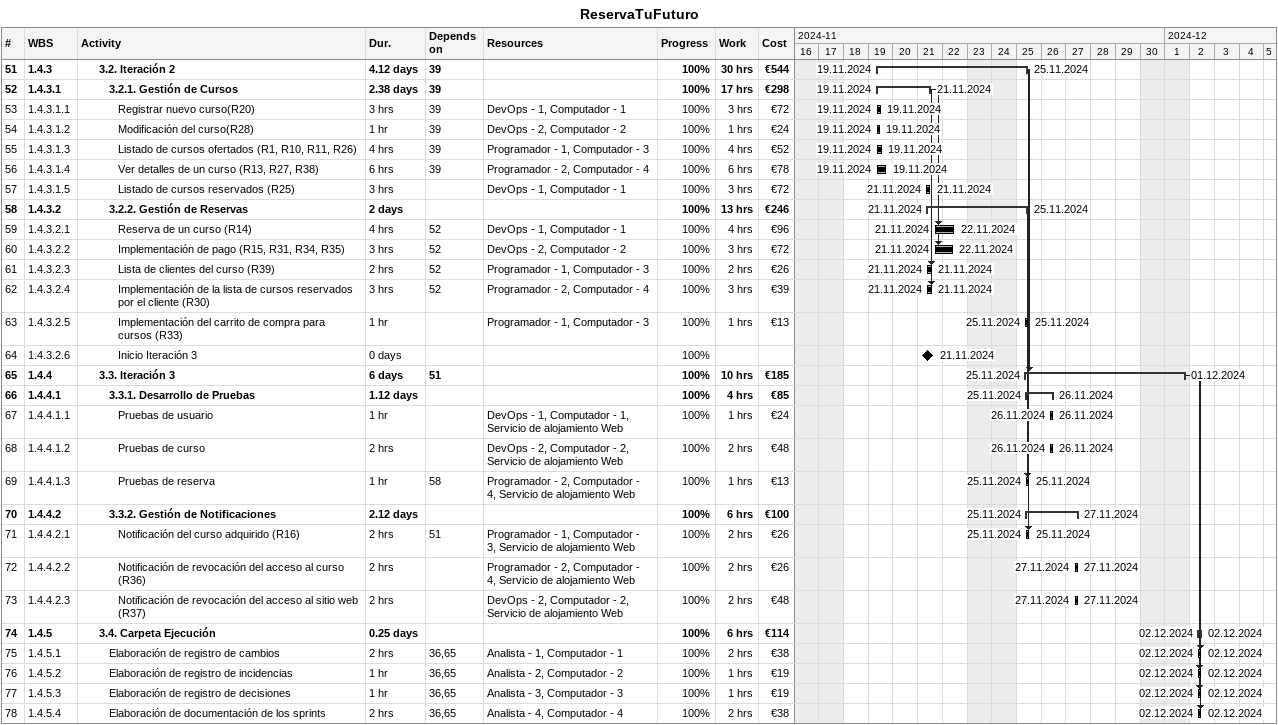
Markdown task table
ReservaTuFuturo

| ID | WBS | Task | Duration | Start | Finish | Predecessors | Resources | % complete | Work (h) | Cost (€) |
|---|---|---|---|---|---|---|---|---|---|---|
| 51 | 1.4.3 | **3.2. Iteración 2** | 4.12d | 2024-11-19 | 2024-11-25 | 39 |  | 100 | 30 | 544 |
| 52 | 1.4.3.1 | **3.2.1. Gestión de Cursos** | 2.38d | 2024-11-19 | 2024-11-21 | 39 |  | 100 | 17 | 298 |
| 53 | 1.4.3.1.1 | Registrar nuevo curso(R20) | 3h | 2024-11-19 | 2024-11-19 | 39 | DevOps - 1, Computador - 1 | 100 | 3 | 72 |
| 54 | 1.4.3.1.2 | Modificación del curso(R28) | 1h | 2024-11-19 | 2024-11-19 | 39 | DevOps - 2, Computador - 2 | 100 | 1 | 24 |
| 55 | 1.4.3.1.3 | Listado de cursos ofertados (R1, R10, R11, R26) | 4h | 2024-11-19 | 2024-11-19 | 39 | Programador - 1, Computador - 3 | 100 | 4 | 52 |
| 56 | 1.4.3.1.4 | Ver detalles de un curso (R13, R27, R38) | 6h | 2024-11-19 | 2024-11-19 | 39 | Programador - 2, Computador - 4 | 100 | 6 | 78 |
| 57 | 1.4.3.1.5 | Listado de cursos reservados (R25) | 3h | 2024-11-21 | 2024-11-21 |  | DevOps - 1, Computador - 1 | 100 | 3 | 72 |
| 58 | 1.4.3.2 | **3.2.2. Gestión de Reservas** | 2d | 2024-11-21 | 2024-11-25 |  |  | 100 | 13 | 246 |
| 59 | 1.4.3.2.1 | Reserva de un curso (R14) | 4h | 2024-11-21 | 2024-11-22 | 52 | DevOps - 1, Computador - 1 | 100 | 4 | 96 |
| 60 | 1.4.3.2.2 | Implementación de pago (R15, R31, R34, R35) | 3h | 2024-11-21 | 2024-11-22 | 52 | DevOps - 2, Computador - 2 | 100 | 3 | 72 |
| 61 | 1.4.3.2.3 | Lista de clientes del curso (R39) | 2h | 2024-11-21 | 2024-11-21 | 52 | Programador - 1, Computador - 3 | 100 | 2 | 26 |
| 62 | 1.4.3.2.4 | Implementación de la lista de cursos reservados por el cliente (R30) | 3h | 2024-11-21 | 2024-11-21 | 52 | Programador - 2, Computador - 4 | 100 | 3 | 39 |
| 63 | 1.4.3.2.5 | Implementación del carrito de compra para cursos (R33) | 1h | 2024-11-25 | 2024-11-25 |  | Programador - 1, Computador - 3 | 100 | 1 | 13 |
| 64 | 1.4.3.2.6 | Inicio Iteración 3 | 0d | 2024-11-21 | 2024-11-21 |  |  | 100 |  |  |
| 65 | 1.4.4 | **3.3. Iteración 3** | 6d | 2024-11-25 | 2024-12-01 | 51 |  | 100 | 10 | 185 |
| 66 | 1.4.4.1 | **3.3.1. Desarrollo de Pruebas** | 1.12d | 2024-11-25 | 2024-11-26 |  |  | 100 | 4 | 85 |
| 67 | 1.4.4.1.1 | Pruebas de usuario | 1h | 2024-11-26 | 2024-11-26 |  | DevOps - 1, Computador - 1, Servicio de alojamiento Web | 100 | 1 | 24 |
| 68 | 1.4.4.1.2 | Pruebas de curso | 2h | 2024-11-26 | 2024-11-26 |  | DevOps - 2, Computador - 2, Servicio de alojamiento Web | 100 | 2 | 48 |
| 69 | 1.4.4.1.3 | Pruebas de reserva | 1h | 2024-11-25 | 2024-11-25 | 58 | Programador - 2, Computador - 4, Servicio de alojamiento Web | 100 | 1 | 13 |
| 70 | 1.4.4.2 | **3.3.2. Gestión de Notificaciones** | 2.12d | 2024-11-25 | 2024-11-27 |  |  | 100 | 6 | 100 |
| 71 | 1.4.4.2.1 | Notificación del curso adquirido (R16) | 2h | 2024-11-25 | 2024-11-25 | 51 | Programador - 1, Computador - 3, Servicio de alojamiento Web | 100 | 2 | 26 |
| 72 | 1.4.4.2.2 | Notificación de revocación del acceso al curso (R36) | 2h | 2024-11-27 | 2024-11-27 |  | Programador - 2, Computador - 4, Servicio de alojamiento Web | 100 | 2 | 26 |
| 73 | 1.4.4.2.3 | Notificación de revocación del acceso al sitio web (R37) | 2h | 2024-11-27 | 2024-11-27 |  | DevOps - 2, Computador - 2, Servicio de alojamiento Web | 100 | 2 | 48 |
| 74 | 1.4.5 | **3.4. Carpeta Ejecución** | 0.25d | 2024-12-02 | 2024-12-02 |  |  | 100 | 6 | 114 |
| 75 | 1.4.5.1 | Elaboración de registro de cambios | 2h | 2024-12-02 | 2024-12-02 | 36, 65 | Analista - 1, Computador - 1 | 100 | 2 | 38 |
| 76 | 1.4.5.2 | Elaboración de registro de incidencias | 1h | 2024-12-02 | 2024-12-02 | 36, 65 | Analista - 2, Computador - 2 | 100 | 1 | 19 |
| 77 | 1.4.5.3 | Elaboración de registro de decisiones | 1h | 2024-12-02 | 2024-12-02 | 36, 65 | Analista - 3, Computador - 3 | 100 | 1 | 19 |
| 78 | 1.4.5.4 | Elaboración de documentación de los sprints | 2h | 2024-12-02 | 2024-12-02 | 36, 65 | Analista - 4, Computador - 4 | 100 | 2 | 38 |
